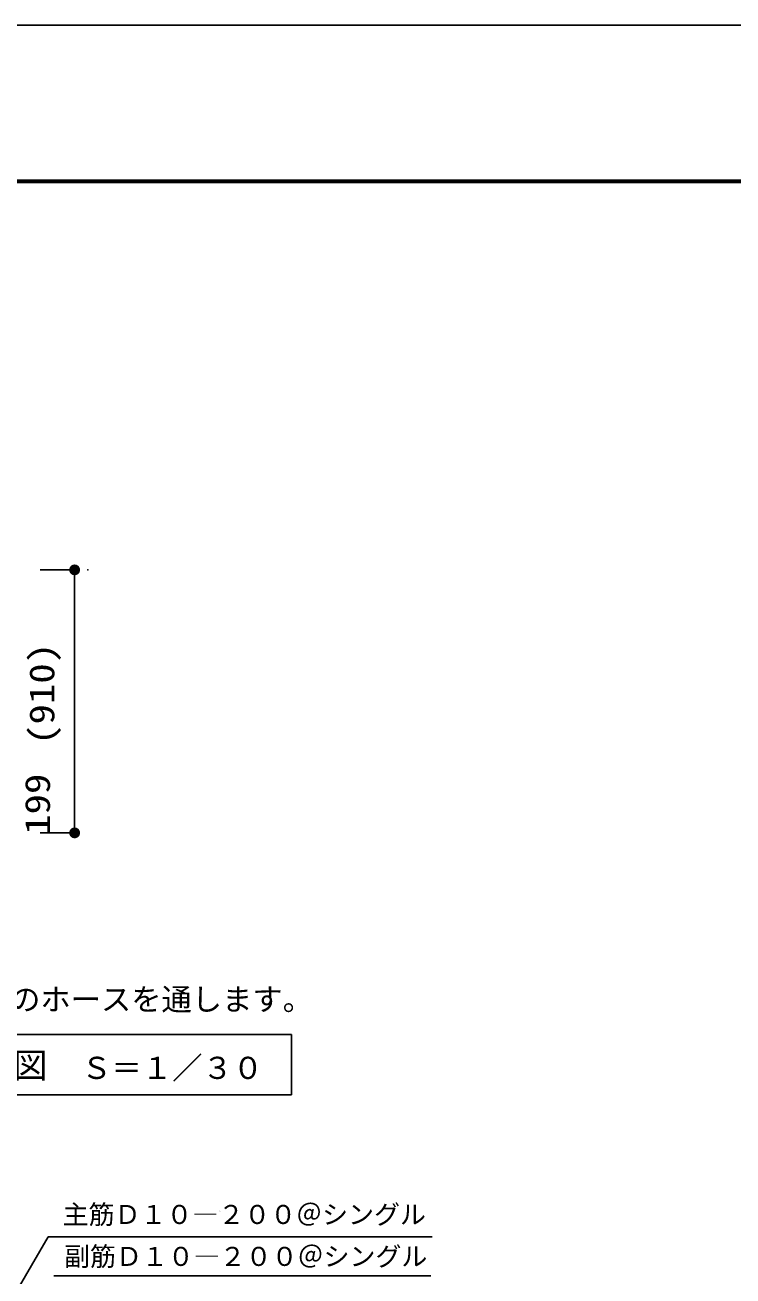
# Model space of a CAD drawing. Units: millimetres, scale not verified. Extents: x -8910 to 8910, y -6308 to 6308.
# Drawn here: x 1567 to 4022, y 1970 to 6308 of the extents above; entities that cross this region are included whole.
import ezdxf
from ezdxf.enums import TextEntityAlignment as Align

# ---------------------------------------------------------------- set-up
doc = ezdxf.new("R2010")
doc.units = ezdxf.units.MM
doc.header["$LTSCALE"] = 30
for name, color, linetype, lineweight in [('0-3_製作', 4, 'Continuous', 25), ('0-5_00クル-フ-6寸法', 132, 'Continuous', 25), ('0-7_07', 3, 'Continuous', 25), ('1-4_図面枠', 7, 'Continuous', 25), ('1-5_Axis_waku', 7, 'Continuous', 25)]:
    doc.layers.add(name, color=color, linetype=linetype, lineweight=lineweight)
doc.styles.add('ＭＳ ゴシック', font='')
doc.styles.get('ＭＳ ゴシック').set_extended_font_data('MS Gothic')

msp = doc.modelspace()

# ---------------------------------------------------------------- linework, layer by layer
at = {"layer": '0-3_製作'}
for p, q in [((1464.91, 1794.29), (1647.2, 2105.15)), ((1647.2, 2105.15), (2979.13, 2105.15)), ((1666.76, 1969.75), (2973.42, 1969.75))]:
    msp.add_line(p, q, dxfattribs=at)
msp.add_arc((2243.64, 2193.28), 0.5, 90, 149.8306, dxfattribs=at)
at = {"layer": '0-5_00クル-フ-6寸法', "color": 4}
for p, q in [((1618.8, 4418.1), (1738.8, 4418.1)), ((1738.8, 3506.1), (1738.8, 4418.1)), ((1618.8, 3506.1), (1738.8, 3506.1))]:
    msp.add_line(p, q, dxfattribs=at)
at = {"layer": '0-5_00クル-フ-6寸法'}
for points in [[(1738.8, 4418.1), (1720.97, 4423.89), (1721.83, 4426.08)], [(1738.8, 4418.1), (1721.83, 4426.08), (1722.97, 4428.14)], [(1738.8, 4418.1), (1722.97, 4428.14), (1724.35, 4430.05)], [(1738.8, 4418.1), (1724.35, 4430.05), (1725.96, 4431.77)], [(1738.8, 4418.1), (1725.96, 4431.77), (1727.78, 4433.27)], [(1738.8, 4418.1), (1727.78, 4433.27), (1729.77, 4434.53)], [(1738.8, 4418.1), (1729.77, 4434.53), (1731.9, 4435.53)], [(1738.8, 4418.1), (1731.9, 4435.53), (1734.14, 4436.26)], [(1738.8, 4418.1), (1734.14, 4436.26), (1736.45, 4436.7)], [(1738.8, 4418.1), (1736.45, 4436.7), (1738.8, 4436.85)], [(1738.8, 4418.1), (1738.8, 4436.85), (1741.15, 4436.7)], [(1738.8, 4418.1), (1741.15, 4436.7), (1743.46, 4436.26)], [(1738.8, 4418.1), (1743.46, 4436.26), (1745.7, 4435.53)], [(1738.8, 4418.1), (1745.7, 4435.53), (1747.83, 4434.53)], [(1738.8, 4418.1), (1747.83, 4434.53), (1749.82, 4433.27)], [(1738.8, 4418.1), (1749.82, 4433.27), (1751.63, 4431.77)], [(1738.8, 4418.1), (1751.63, 4431.77), (1753.25, 4430.05)], [(1738.8, 4418.1), (1753.25, 4430.05), (1754.63, 4428.14)], [(1738.8, 4418.1), (1754.63, 4428.14), (1755.76, 4426.08)], [(1738.8, 4418.1), (1755.76, 4426.08), (1756.63, 4423.89)], [(1738.8, 4418.1), (1720.09, 4419.28), (1720.38, 4421.61)], [(1738.8, 4418.1), (1720.09, 4416.92), (1720.09, 4419.28)], [(1738.8, 4418.1), (1720.38, 4414.58), (1720.09, 4416.92)], [(1738.8, 4418.1), (1720.38, 4421.61), (1720.97, 4423.89)], [(1738.8, 4418.1), (1720.97, 4412.3), (1720.38, 4414.58)], [(1738.8, 4418.1), (1721.83, 4410.11), (1720.97, 4412.3)], [(1738.8, 4418.1), (1722.97, 4408.05), (1721.83, 4410.11)], [(1738.8, 4418.1), (1724.35, 4406.15), (1722.97, 4408.05)], [(1738.8, 4418.1), (1725.96, 4404.43), (1724.35, 4406.15)], [(1738.8, 4418.1), (1727.78, 4402.93), (1725.96, 4404.43)], [(1738.8, 4418.1), (1729.77, 4401.67), (1727.78, 4402.93)], [(1738.8, 4418.1), (1731.9, 4400.66), (1729.77, 4401.67)], [(1738.8, 4418.1), (1734.14, 4399.94), (1731.9, 4400.66)], [(1738.8, 4418.1), (1736.45, 4399.5), (1734.14, 4399.94)], [(1738.8, 4418.1), (1738.8, 4399.35), (1736.45, 4399.5)], [(1738.8, 4418.1), (1756.63, 4423.89), (1757.22, 4421.61)], [(1738.8, 4418.1), (1757.22, 4421.61), (1757.51, 4419.28)], [(1738.8, 4418.1), (1757.51, 4419.28), (1757.51, 4416.92)], [(1738.8, 4418.1), (1741.15, 4399.5), (1738.8, 4399.35)], [(1738.8, 4418.1), (1743.46, 4399.94), (1741.15, 4399.5)], [(1738.8, 4418.1), (1745.7, 4400.66), (1743.46, 4399.94)], [(1738.8, 4418.1), (1747.83, 4401.67), (1745.7, 4400.66)], [(1738.8, 4418.1), (1749.82, 4402.93), (1747.83, 4401.67)], [(1738.8, 4418.1), (1751.63, 4404.43), (1749.82, 4402.93)], [(1738.8, 4418.1), (1753.25, 4406.15), (1751.63, 4404.43)], [(1738.8, 4418.1), (1754.63, 4408.05), (1753.25, 4406.15)], [(1738.8, 4418.1), (1755.76, 4410.11), (1754.63, 4408.05)], [(1738.8, 4418.1), (1756.63, 4412.3), (1755.76, 4410.11)], [(1738.8, 4418.1), (1757.22, 4414.58), (1756.63, 4412.3)], [(1738.8, 4418.1), (1757.51, 4416.92), (1757.22, 4414.58)], [(1738.8, 3506.1), (1720.97, 3511.89), (1721.83, 3514.08)], [(1738.8, 3506.1), (1721.83, 3514.08), (1722.97, 3516.14)], [(1738.8, 3506.1), (1722.97, 3516.14), (1724.35, 3518.05)], [(1738.8, 3506.1), (1724.35, 3518.05), (1725.96, 3519.77)], [(1738.8, 3506.1), (1725.96, 3519.77), (1727.78, 3521.27)], [(1738.8, 3506.1), (1727.78, 3521.27), (1729.77, 3522.53)], [(1738.8, 3506.1), (1729.77, 3522.53), (1731.9, 3523.53)], [(1738.8, 3506.1), (1731.9, 3523.53), (1734.14, 3524.26)], [(1738.8, 3506.1), (1734.14, 3524.26), (1736.45, 3524.7)], [(1738.8, 3506.1), (1736.45, 3524.7), (1738.8, 3524.85)], [(1738.8, 3506.1), (1738.8, 3524.85), (1741.15, 3524.7)], [(1738.8, 3506.1), (1741.15, 3524.7), (1743.46, 3524.26)], [(1738.8, 3506.1), (1743.46, 3524.26), (1745.7, 3523.53)], [(1738.8, 3506.1), (1745.7, 3523.53), (1747.83, 3522.53)], [(1738.8, 3506.1), (1747.83, 3522.53), (1749.82, 3521.27)], [(1738.8, 3506.1), (1749.82, 3521.27), (1751.63, 3519.77)], [(1738.8, 3506.1), (1751.63, 3519.77), (1753.25, 3518.05)], [(1738.8, 3506.1), (1753.25, 3518.05), (1754.63, 3516.14)], [(1738.8, 3506.1), (1754.63, 3516.14), (1755.76, 3514.08)], [(1738.8, 3506.1), (1755.76, 3514.08), (1756.63, 3511.89)], [(1738.8, 3506.1), (1720.09, 3507.28), (1720.38, 3509.61)], [(1738.8, 3506.1), (1720.09, 3504.92), (1720.09, 3507.28)], [(1738.8, 3506.1), (1720.38, 3502.58), (1720.09, 3504.92)], [(1738.8, 3506.1), (1720.38, 3509.61), (1720.97, 3511.89)], [(1738.8, 3506.1), (1720.97, 3500.3), (1720.38, 3502.58)], [(1738.8, 3506.1), (1721.83, 3498.11), (1720.97, 3500.3)], [(1738.8, 3506.1), (1722.97, 3496.05), (1721.83, 3498.11)], [(1738.8, 3506.1), (1724.35, 3494.15), (1722.97, 3496.05)], [(1738.8, 3506.1), (1725.96, 3492.43), (1724.35, 3494.15)], [(1738.8, 3506.1), (1727.78, 3490.93), (1725.96, 3492.43)], [(1738.8, 3506.1), (1729.77, 3489.67), (1727.78, 3490.93)], [(1738.8, 3506.1), (1731.9, 3488.66), (1729.77, 3489.67)], [(1738.8, 3506.1), (1734.14, 3487.94), (1731.9, 3488.66)], [(1738.8, 3506.1), (1736.45, 3487.5), (1734.14, 3487.94)], [(1738.8, 3506.1), (1738.8, 3487.35), (1736.45, 3487.5)], [(1738.8, 3506.1), (1756.63, 3511.89), (1757.22, 3509.61)], [(1738.8, 3506.1), (1757.22, 3509.61), (1757.51, 3507.28)], [(1738.8, 3506.1), (1757.51, 3507.28), (1757.51, 3504.92)], [(1738.8, 3506.1), (1741.15, 3487.5), (1738.8, 3487.35)], [(1738.8, 3506.1), (1743.46, 3487.94), (1741.15, 3487.5)], [(1738.8, 3506.1), (1745.7, 3488.66), (1743.46, 3487.94)], [(1738.8, 3506.1), (1747.83, 3489.67), (1745.7, 3488.66)], [(1738.8, 3506.1), (1749.82, 3490.93), (1747.83, 3489.67)], [(1738.8, 3506.1), (1751.63, 3492.43), (1749.82, 3490.93)], [(1738.8, 3506.1), (1753.25, 3494.15), (1751.63, 3492.43)], [(1738.8, 3506.1), (1754.63, 3496.05), (1753.25, 3494.15)], [(1738.8, 3506.1), (1755.76, 3498.11), (1754.63, 3496.05)], [(1738.8, 3506.1), (1756.63, 3500.3), (1755.76, 3498.11)], [(1738.8, 3506.1), (1757.22, 3502.58), (1756.63, 3500.3)], [(1738.8, 3506.1), (1757.51, 3504.92), (1757.22, 3502.58)]]:
    msp.add_solid(points, dxfattribs=at)
at = {"layer": '0-7_07'}
for p, q in [((2491.27, 2807.46), (-688.27, 2807.46)), ((2491.27, 2597.46), (2491.27, 2807.46)), ((2491.27, 2597.46), (-688.27, 2597.46))]:
    msp.add_line(p, q, dxfattribs=at)
at = {"layer": '0-7_07', "color": 5}
for points in [[(1781.47, 4418.1), (1781.62, 4419.03), (1784.47, 4418.1)], [(1781.47, 4418.1), (1781.52, 4418.66), (1781.62, 4419.03)], [(1781.47, 4418.1), (1781.48, 4418.29), (1781.52, 4418.66)], [(1784.47, 4415.1), (1781.47, 4418.1), (1784.47, 4418.1)], [(1784.47, 4415.1), (1781.49, 4417.72), (1781.47, 4418.1)], [(1784.47, 4415.1), (1781.56, 4417.35), (1781.49, 4417.72)], [(1784.47, 4415.1), (1781.68, 4416.99), (1781.56, 4417.35)], [(1784.47, 4418.1), (1781.62, 4419.03), (1781.76, 4419.38)], [(1784.47, 4415.1), (1781.84, 4416.65), (1781.68, 4416.99)], [(1784.47, 4418.1), (1781.76, 4419.38), (1781.94, 4419.71)], [(1784.47, 4415.1), (1782.04, 4416.33), (1781.84, 4416.65)], [(1784.47, 4418.1), (1781.94, 4419.71), (1782.16, 4420.01)], [(1784.47, 4415.1), (1782.28, 4416.04), (1782.04, 4416.33)], [(1784.47, 4418.1), (1782.16, 4420.01), (1782.42, 4420.28)], [(1784.47, 4415.1), (1782.56, 4415.79), (1782.28, 4416.04)], [(1784.47, 4418.1), (1782.42, 4420.28), (1782.71, 4420.53)], [(1784.28, 4415.1), (1782.56, 4415.79), (1784.47, 4415.1)], [(1783.91, 4415.15), (1782.56, 4415.79), (1784.28, 4415.1)], [(1783.91, 4415.15), (1782.86, 4415.56), (1782.56, 4415.79)], [(1784.47, 4418.1), (1782.71, 4420.53), (1783.03, 4420.73)], [(1783.54, 4415.24), (1782.86, 4415.56), (1783.91, 4415.15)], [(1783.54, 4415.24), (1783.19, 4415.38), (1782.86, 4415.56)], [(1784.47, 4418.1), (1783.03, 4420.73), (1783.37, 4420.89)], [(1784.47, 4418.1), (1783.37, 4420.89), (1783.72, 4421)], [(1784.47, 4418.1), (1783.72, 4421), (1784.09, 4421.07)], [(1784.47, 4418.1), (1784.09, 4421.07), (1784.47, 4421.1)], [(1786.66, 4420.15), (1784.47, 4421.1), (1784.66, 4421.09)], [(1786.66, 4420.15), (1784.47, 4418.1), (1784.47, 4421.1)], [(1786.9, 4419.86), (1784.47, 4418.1), (1786.66, 4420.15)], [(1787.1, 4419.54), (1784.47, 4418.1), (1786.9, 4419.86)], [(1787.26, 4419.2), (1784.47, 4418.1), (1787.1, 4419.54)], [(1787.38, 4418.84), (1784.47, 4418.1), (1787.26, 4419.2)], [(1787.45, 4418.47), (1784.47, 4418.1), (1787.38, 4418.84)], [(1787.47, 4418.1), (1784.47, 4418.1), (1787.45, 4418.47)], [(1787.46, 4417.91), (1784.47, 4418.1), (1787.47, 4418.1)], [(1787.42, 4417.54), (1784.47, 4418.1), (1787.46, 4417.91)], [(1787.32, 4417.17), (1784.47, 4418.1), (1787.42, 4417.54)], [(1787.19, 4416.82), (1784.47, 4418.1), (1787.32, 4417.17)], [(1787.19, 4416.82), (1784.47, 4415.1), (1784.47, 4418.1)], [(1787, 4416.49), (1784.47, 4415.1), (1787.19, 4416.82)], [(1786.78, 4416.19), (1784.47, 4415.1), (1787, 4416.49)], [(1786.52, 4415.91), (1784.47, 4415.1), (1786.78, 4416.19)], [(1786.23, 4415.67), (1784.47, 4415.1), (1786.52, 4415.91)], [(1785.92, 4415.47), (1784.47, 4415.1), (1786.23, 4415.67)], [(1785.57, 4415.31), (1784.47, 4415.1), (1785.92, 4415.47)], [(1785.22, 4415.19), (1784.47, 4415.1), (1785.57, 4415.31)], [(1784.85, 4415.12), (1784.47, 4415.1), (1785.22, 4415.19)], [(1786.38, 4420.41), (1784.66, 4421.09), (1785.03, 4421.04)], [(1786.66, 4420.15), (1784.66, 4421.09), (1786.38, 4420.41)], [(1786.08, 4420.63), (1785.03, 4421.04), (1785.4, 4420.95)], [(1786.38, 4420.41), (1785.03, 4421.04), (1786.08, 4420.63)], [(1786.08, 4420.63), (1785.4, 4420.95), (1785.75, 4420.81)]]:
    msp.add_solid(points, dxfattribs=at)
at = {"layer": '1-4_図面枠'}
msp.add_lwpolyline([(-8910, -6307.5), (-8910, 6307.5), (8910, 6307.5), (8910, -6307.5)], close=True, dxfattribs=at)
at = {"layer": '1-5_Axis_waku'}
for p, q in [((-7778.4, 5769.9), (8408.4, 5769.9)), ((-7777.8, 5769.3), (8407.8, 5769.3)), ((-7777.2, 5768.7), (8407.2, 5768.7)), ((-7776.6, 5768.1), (8406.6, 5768.1)), ((-7776, 5767.5), (8406, 5767.5)), ((-7775.4, 5766.9), (8405.4, 5766.9)), ((-7774.8, 5766.3), (8404.8, 5766.3)), ((-7774.2, 5765.7), (8404.2, 5765.7)), ((-7773.6, 5765.1), (8403.6, 5765.1)), ((-7773, 5764.5), (8403, 5764.5)), ((-7772.4, 5763.9), (8402.4, 5763.9)), ((-7771.8, 5763.3), (8401.8, 5763.3)), ((-7771.2, 5762.7), (8401.2, 5762.7)), ((-7770.6, 5762.1), (8400.6, 5762.1)), ((-7770, 5761.5), (8400, 5761.5))]:
    msp.add_line(p, q, dxfattribs=at)

# ---------------------------------------------------------------- texts
at = {"layer": '0-3_製作', "style": 'ＭＳ ゴシック'}
for s, p in [('主筋Ｄ１０―２００＠シングル\u3000', (1697.2, 2130.15)), ('副筋Ｄ１０―２００＠シングル\u3000', (1702.09, 1984.74))]:
    msp.add_text(s, height=65.98, dxfattribs=at).set_placement(p, align=Align.BOTTOM_LEFT)
at = {"layer": '0-5_00クル-フ-6寸法', "color": 3, "style": 'ＭＳ ゴシック', "width": 1.2}
for s, p in [('(910)', (1694.38, 3811.24)), ('199', (1679.2, 3499.34))]:
    msp.add_text(s, height=86.66, rotation=90, dxfattribs=at).set_placement(p, align=Align.BOTTOM_LEFT)
at = {"layer": '0-7_07', "color": 4, "style": 'ＭＳ ゴシック'}
for s, height, p in [('※PF22については、リン除去装置内部より付属のホースを通します。', 76.98, (-689.34, 2867.42)), ('参考図：リン除去装置、ブロワ\u3000平断面図', 87.98, (-634.97, 2629.93)), ('Ｓ＝１／３０', 76.98, (1762.09, 2629.71))]:
    msp.add_text(s, height=height, dxfattribs=at).set_placement(p, align=Align.BOTTOM_LEFT)

doc.saveas('drawing.dxf')
